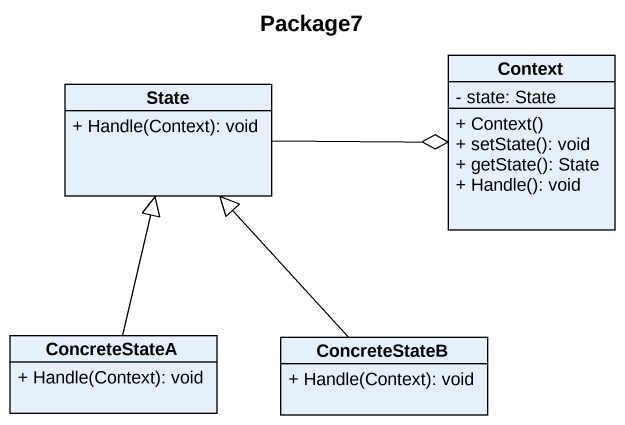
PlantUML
@startuml
title Package7
hide circle
hide empty members
skinparam classAttributeIconSize 0
class "State" as State_ {
  + Handle(Context): void
}
class Context {
  - state: State
  + Context()
  + setState(): void
  + getState(): State
  + Handle(): void
}
class ConcreteStateA {
  + Handle(Context): void
}
class ConcreteStateB {
  + Handle(Context): void
}
State_ -right-o Context
ConcreteStateA -up-|> State_
ConcreteStateB -up-|> State_
@enduml
